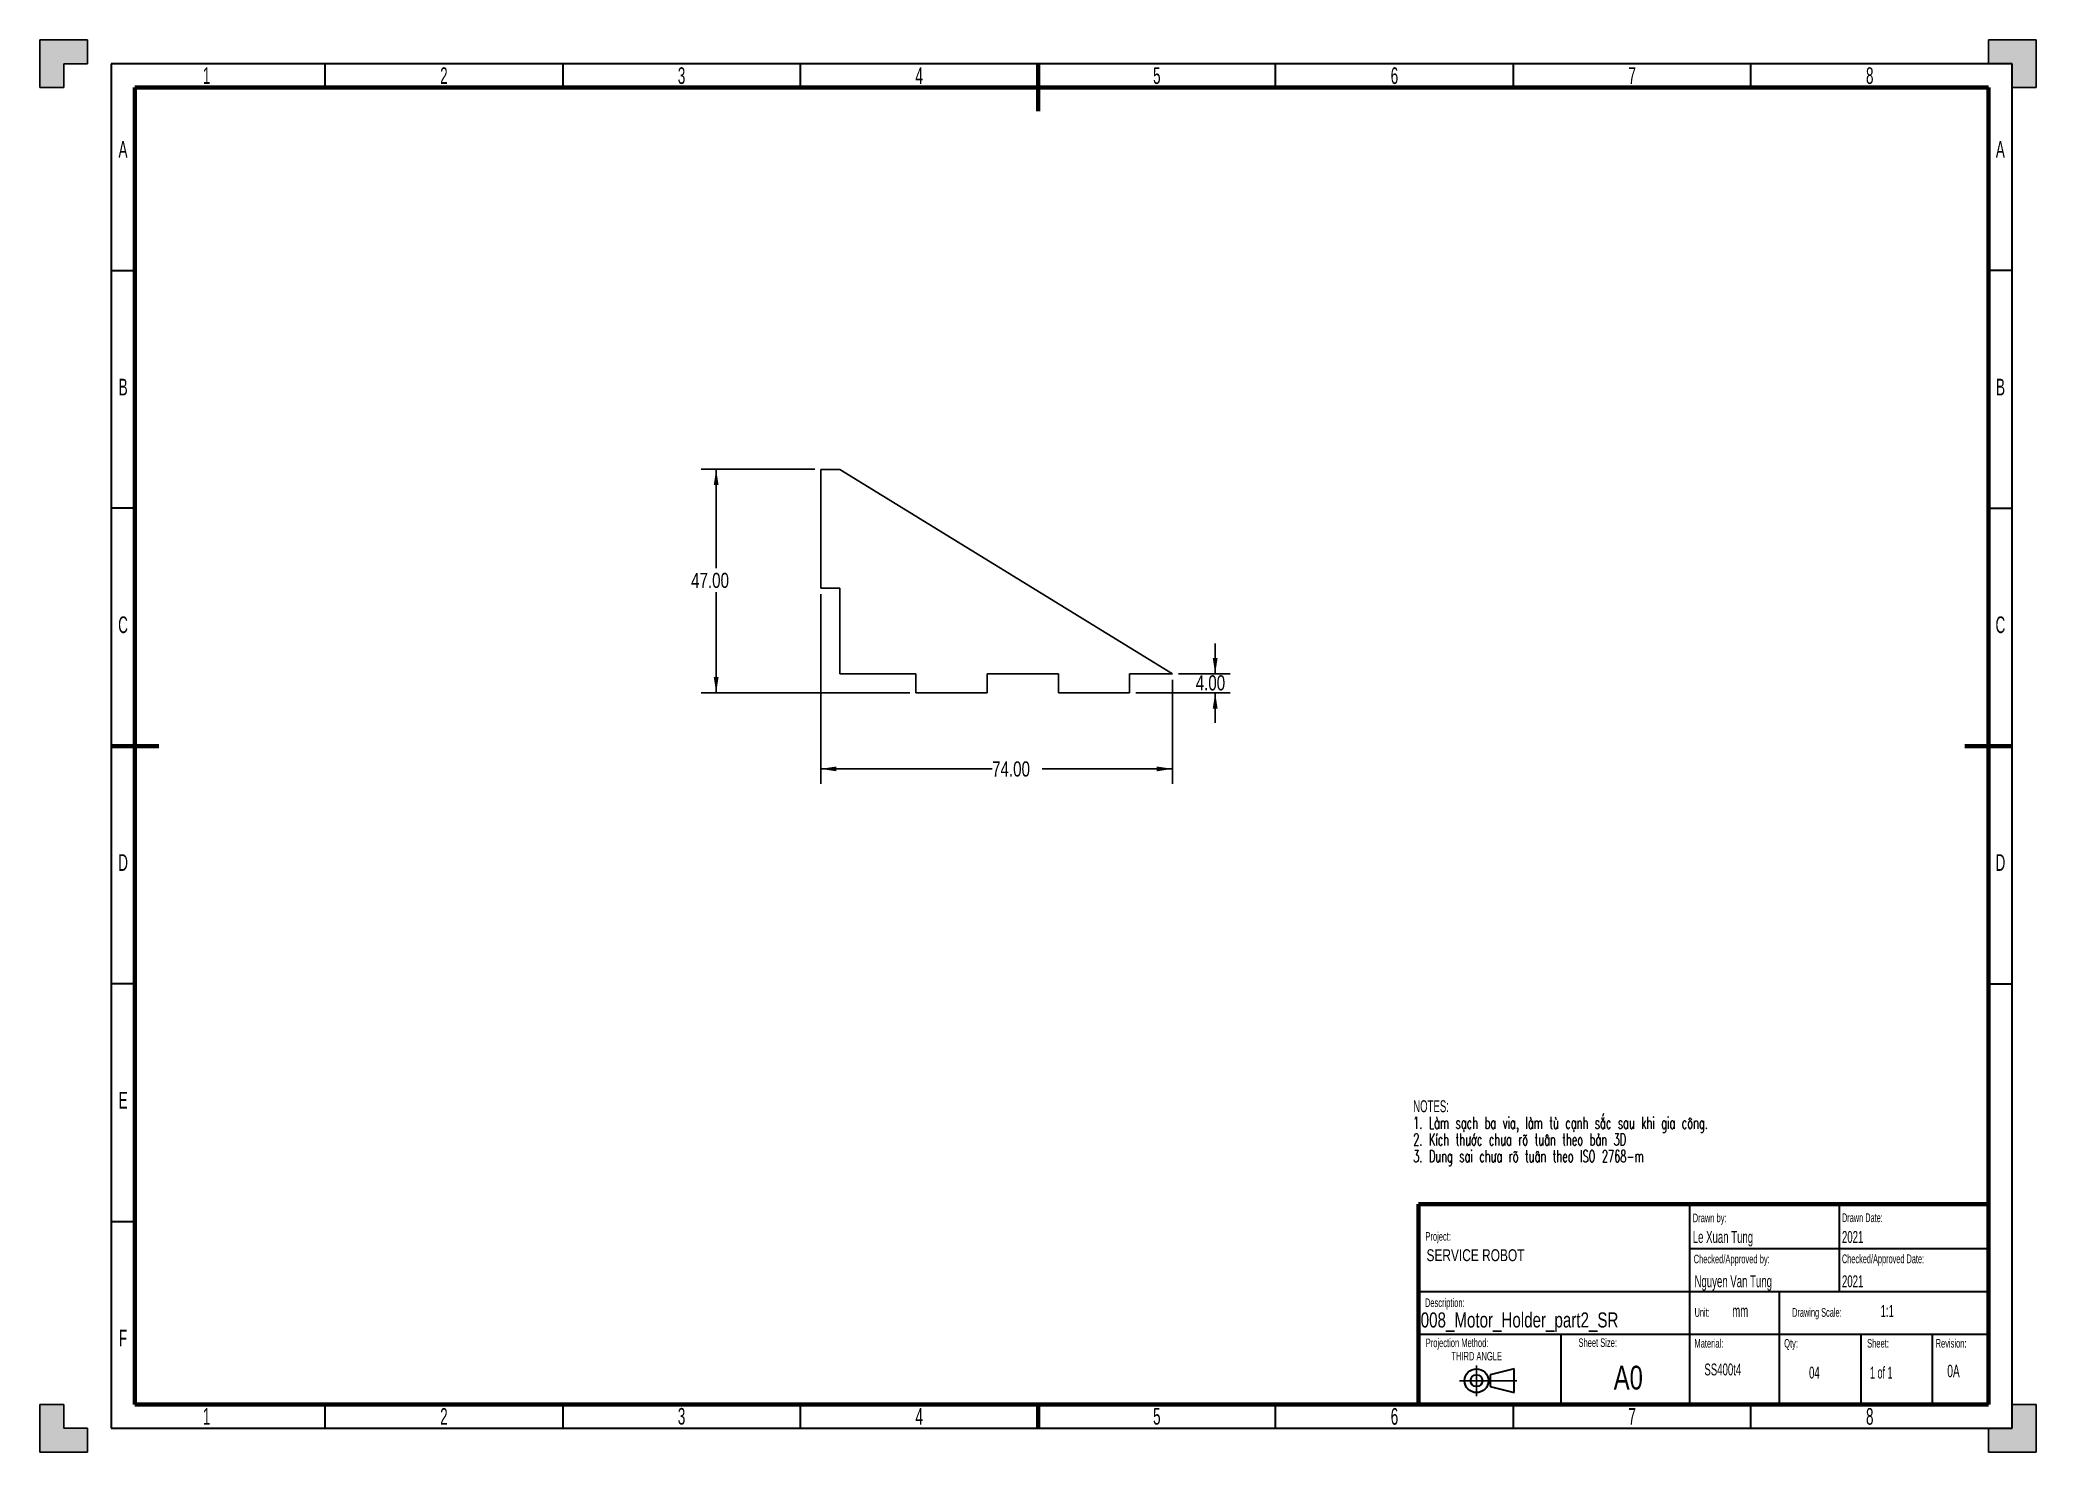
# Model space of a CAD drawing. Header units: millimetres. Extents: x 0 to 420, y 0 to 297.
import ezdxf

# ---------------------------------------------------------------- set-up
doc = ezdxf.new("R2010")
doc.units = ezdxf.units.MM
doc.layers.add('BORDER', color=7, linetype='Continuous')
doc.layers.add('TRIM', color=7, linetype='Continuous')
doc.styles.add('SLDTEXTSTYLE0', font='TXT', dxfattribs={"width": 0.75})
doc.styles.add('SLDTEXTSTYLE1', font='TXT', dxfattribs={"width": 0.605})
doc.styles.add('SLDTEXTSTYLE2', font='TXT', dxfattribs={"width": 0.605, "bigfont": 'bigfont'})
doc.styles.add('SLDTEXTSTYLE3', font='TXT', dxfattribs={"width": 0.57})
doc.dimstyles.new('SLDDIMSTYLE0', dxfattribs={"dimtxt": 3.175, "dimasz": 3.302, "dimexe": 0, "dimexo": 0.0625, "dimgap": 0.79375, "dimtad": 0, "dimtih": 1, "dimtoh": 1, "dimrnd": 1e-09, "dimzin": 4, "dimdsep": 46, "dimtxsty": 'SLDTEXTSTYLE0', "dimsah": 1, "dimcen": 0.09, "dimadec": 0, "dimazin": 1, "dimtfac": 1, "dimtofl": 0, "dimtmove": 0, "dimatfit": 3, "dimfxl": 1, "dimfrac": 2, "dimtolj": 1, "dimtzin": 12, "dimarcsym": 0})
doc.dimstyles.new('SLDDIMSTYLE1', dxfattribs={"dimtxt": 3.175, "dimasz": 3.302, "dimexe": 0, "dimexo": 0.0625, "dimgap": 0.79375, "dimtad": 0, "dimtih": 1, "dimtoh": 1, "dimrnd": 1e-09, "dimzin": 4, "dimdsep": 46, "dimtxsty": 'SLDTEXTSTYLE0', "dimsah": 1, "dimcen": 0.09, "dimadec": 0, "dimazin": 1, "dimtfac": 1, "dimtmove": 0, "dimatfit": 0, "dimfxl": 1, "dimfrac": 2, "dimtolj": 1, "dimtzin": 12, "dimarcsym": 0})

# ---------------------------------------------------------------- blocks, each defined once
blk = doc.blocks.new('SW_NOTE_0')
at = {"layer": 'BORDER', "color": 0, "char_height": 2.5, "attachment_point": 1}
for s, insert, style in [('NOTES:', (0, 3.22), 'SLDTEXTSTYLE1'), ('1. Làm sạch ba via, làm tù cạnh sắc sau khi gia công.', (0, -0.29), 'SLDTEXTSTYLE2'), ('2. Kích thước chưa rõ tuân theo bản 3D', (0, -3.79), 'SLDTEXTSTYLE2'), ('3. Dung sai chưa rõ tuân theo ISO 2768-m', (0, -7.29), 'SLDTEXTSTYLE2')]:
    blk.add_mtext(s, dxfattribs=dict(at, insert=insert, style=style))
blk = doc.blocks.new('SW_NOTE_0_1')
at = {"layer": 'BORDER', "color": 0, "char_height": 1.8, "attachment_point": 1, "style": 'SLDTEXTSTYLE1'}
for s, insert in [('Projection Method:', (0, 2.32)), ('THIRD ANGLE', (5.4, -0.48))]:
    blk.add_mtext(s, dxfattribs=dict(at, insert=insert))
blk = doc.blocks.new('_D')
at = {"layer": 'BORDER'}
for p, q in [((164.28, 180.42), (164.28, 140.51)), ((238.28, 162.42), (238.28, 140.51)), ((164.28, 143.69), (200.34, 143.69)), ((238.28, 143.69), (210.9, 143.69))]:
    blk.add_line(p, q, dxfattribs=at)
for points in [[(164.28, 143.69), (167.59, 143.18), (167.59, 144.19)], [(238.28, 143.69), (234.98, 144.19), (234.98, 143.18)]]:
    blk.add_solid(points, dxfattribs=at)
at = {"layer": 'BORDER', "insert": (200.34, 145.26), "char_height": 3.175, "attachment_point": 1, "style": 'SLDTEXTSTYLE0'}
blk.add_mtext('74.00', dxfattribs=at)
blk = doc.blocks.new('_D_1')
at = {"layer": 'BORDER'}
for p, q in [((247.28, 163.69), (247.28, 170.04)), ((230.55, 159.69), (250.46, 159.69)), ((239.55, 163.69), (250.46, 163.69)), ((247.28, 159.69), (247.28, 153.34))]:
    blk.add_line(p, q, dxfattribs=at)
for points in [[(247.28, 163.69), (247.79, 166.99), (246.77, 166.99)], [(247.28, 159.69), (246.77, 156.38), (247.79, 156.38)]]:
    blk.add_solid(points, dxfattribs=at)
at = {"layer": 'BORDER', "insert": (243.18, 163.37), "char_height": 3.175, "attachment_point": 1, "style": 'SLDTEXTSTYLE0'}
blk.add_mtext('4.00', dxfattribs=at)
blk = doc.blocks.new('_D_2')
at = {"layer": 'BORDER'}
for p, q in [((163.01, 206.69), (139.11, 206.69)), ((142.28, 206.69), (142.28, 185.87)), ((142.28, 159.69), (142.28, 180.83)), ((183.01, 159.69), (139.11, 159.69))]:
    blk.add_line(p, q, dxfattribs=at)
for points in [[(142.28, 206.69), (141.78, 203.38), (142.79, 203.38)], [(142.28, 159.69), (142.79, 162.99), (141.78, 162.99)]]:
    blk.add_solid(points, dxfattribs=at)
at = {"layer": 'BORDER', "insert": (137.01, 184.92), "char_height": 3.175, "attachment_point": 1, "style": 'SLDTEXTSTYLE0'}
blk.add_mtext('47.00', dxfattribs=at)

msp = doc.modelspace()

# ---------------------------------------------------------------- hatches: boundary and pattern name
at = {"layer": 'TRIM'}
for points in [[(10, 292), (10, 297), (0, 297), (0, 287), (5, 287), (5, 292)], [(415, 292), (415, 287), (420, 287), (420, 297), (410, 297), (410, 292)], [(5, 10), (0, 10), (0, 0), (10, 0), (10, 5), (5, 5)], [(420, 10), (415, 10), (415, 5), (410, 5), (410, 0), (420, 0)]]:
    msp.add_hatch(color=256, dxfattribs=at).paths.add_polyline_path(points, flags=0)

# ---------------------------------------------------------------- linework, layer by layer
at = {"color": 7, "linetype": 'Continuous', "lineweight": 25}
for p, q in [((164.285, 206.686), (164.285, 181.686)), ((168.285, 206.686), (164.285, 206.686)), ((168.285, 206.686), (238.285, 163.686)), ((168.285, 181.686), (164.285, 181.686)), ((168.285, 163.686), (168.285, 181.686)), ((184.285, 163.686), (168.285, 163.686)), ((184.285, 163.686), (184.285, 159.686)), ((184.285, 159.686), (199.285, 159.686)), ((214.285, 163.686), (199.285, 163.686)), ((199.285, 163.686), (199.285, 159.686)), ((214.285, 163.686), (214.285, 159.686)), ((214.285, 159.686), (229.285, 159.686)), ((229.285, 163.686), (229.285, 159.686)), ((238.285, 163.686), (229.285, 163.686))]:
    msp.add_line(p, q, dxfattribs=at)
at = {"layer": 'BORDER', "linetype": 'Continuous', "lineweight": 35}
for p, q in [((415, 292), (15, 292)), ((15, 292), (15, 5)), ((60, 287), (60, 292)), ((110, 292), (110, 287)), ((160, 287), (160, 292)), ((260, 287), (260, 292)), ((310, 292), (310, 287)), ((360, 287), (360, 292)), ((415, 5), (415, 292)), ((15, 248.5), (20, 248.5)), ((415, 248.5), (410, 248.5)), ((20, 198.5), (15, 198.5)), ((410, 198.5), (415, 198.5)), ((20, 98.5), (15, 98.5)), ((410, 98.5), (415, 98.5)), ((15, 48.5), (20, 48.5)), ((365.986, 10.144), (365.986, 33.714)), ((410.004, 24.714), (347.058, 24.714)), ((383.204, 10.144), (383.204, 24.714)), ((398.204, 10.144), (398.204, 24.714)), ((310.16, 17.509), (305.16, 16.259)), ((310.16, 12.509), (310.16, 17.509)), ((305.16, 16.259), (305.16, 13.759)), ((305.16, 13.759), (310.16, 12.509)), ((60, 5), (60, 10)), ((110, 10), (110, 5)), ((160, 5), (160, 10)), ((260, 5), (260, 10)), ((310, 10), (310, 5)), ((360, 5), (360, 10)), ((15, 5), (415, 5))]:
    msp.add_line(p, q, dxfattribs=at)
at = {"layer": 'BORDER', "linetype": 'Continuous', "lineweight": 70}
for p, q in [((210, 292), (210, 282)), ((410, 287), (20, 287)), ((20, 287), (20, 10)), ((410, 10), (410, 287)), ((15, 148.5), (25, 148.5)), ((415, 148.5), (405, 148.5)), ((290.041, 52.144), (290.041, 10.144)), ((20, 10), (410, 10))]:
    msp.add_line(p, q, dxfattribs=at)
at = {"layer": 'BORDER', "lineweight": 70}
for p, q in [((290.041, 52.144), (410.041, 52.144)), ((210, 5), (210, 10))]:
    msp.add_line(p, q, dxfattribs=at)
at = {"layer": 'BORDER', "lineweight": 35}
for p, q in [((347.058, 52.144), (347.058, 10.144)), ((378.574, 52.144), (378.574, 33.714)), ((410.004, 42.714), (347.058, 42.714)), ((347.058, 33.714), (290.041, 33.714)), ((410.09, 33.714), (347.058, 33.714)), ((320.041, 24.714), (290.004, 24.714)), ((347.058, 24.714), (320.041, 24.714)), ((320.041, 24.714), (320.041, 10.144))]:
    msp.add_line(p, q, dxfattribs=at)
at = {"layer": 'BORDER'}
for p, q in [((302.26, 18.186), (302.26, 11.733)), ((298.719, 15.009), (310.733, 15.009))]:
    msp.add_line(p, q, dxfattribs=at)
at = {"layer": 'BORDER', "linetype": 'Continuous', "lineweight": 35}
for radius in [2.5, 1.25]:
    msp.add_circle((302.26, 15.009), radius, dxfattribs=at)
at = {"layer": 'TRIM'}
for p, q in [((0, 297), (0, 287)), ((10, 297), (0, 297)), ((10, 292), (10, 297)), ((420, 297), (410, 297)), ((410, 297), (410, 292)), ((420, 287), (420, 297)), ((5, 287), (5, 292)), ((5, 292), (10, 292)), ((410, 292), (415, 292)), ((415, 292), (415, 287)), ((0, 287), (5, 287)), ((415, 287), (420, 287)), ((5, 10), (0, 10)), ((0, 10), (0, 0)), ((5, 5), (5, 10)), ((415, 5), (415, 10)), ((415, 10), (420, 10)), ((420, 10), (420, 0)), ((10, 5), (5, 5)), ((10, 0), (10, 5)), ((410, 0), (410, 5)), ((410, 5), (415, 5)), ((0, 0), (10, 0)), ((410, 0), (420, 0))]:
    msp.add_line(p, q, dxfattribs=at)

# ---------------------------------------------------------------- block references
at = {"layer": 'BORDER'}
for name, p in [('SW_NOTE_0', (288.937, 70.768)), ('SW_NOTE_0_1', (291.576, 21.552))]:
    msp.add_blockref(name, p, dxfattribs=at)

# ---------------------------------------------------------------- texts
at = {"layer": 'BORDER', "color": 7, "char_height": 3.5, "attachment_point": 2, "style": 'SLDTEXTSTYLE1'}
for s, insert in [('1', (35.063, 291.242)), ('2', (85, 291.242)), ('3', (135.002, 291.242)), ('4', (184.994, 291.242)), ('5', (235, 291.242)), ('6', (285.001, 291.242)), ('7', (335.004, 291.242)), ('8', (385.001, 291.242)), ('A', (17.481, 275.742)), ('A', (412.481, 275.742)), ('B', (17.52, 225.742)), ('B', (412.52, 225.742)), ('C', (17.487, 175.742)), ('C', (412.487, 175.742)), ('D', (17.499, 125.742)), ('D', (412.499, 125.742)), ('E', (17.522, 75.742)), ('F', (17.492, 25.742)), ('1', (35.063, 9.242)), ('2', (85, 9.242)), ('3', (135.002, 9.275)), ('4', (184.994, 9.247)), ('5', (235, 9.269)), ('6', (285.001, 9.258)), ('7', (335.004, 9.246)), ('8', (385.001, 9.246))]:
    msp.add_mtext(s, dxfattribs=dict(at, insert=insert))
at = {"layer": 'BORDER'}
for s, insert, char_height, attachment_point, style in [('Project:', (291.511, 46.253), 1.8, 1, 'SLDTEXTSTYLE1'), ('Drawn by:', (347.759, 50.148), 1.8, 1, 'SLDTEXTSTYLE1'), ('Le Xuan Tung', (347.759, 46.487), 2.5, 1, 'SLDTEXTSTYLE1'), ('2021', (379.154, 46.487), 2.5, 1, 'SLDTEXTSTYLE1'), ('Drawn Date:', (379.154, 50.211), 1.85208, 1, 'SLDTEXTSTYLE1'), ('SERVICE ROBOT', (291.738, 42.653), 2.5, 1, 'SLDTEXTSTYLE0'), ('Checked/Approved by:', (347.947, 41.504), 1.8, 1, 'SLDTEXTSTYLE1'), ('Checked/Approved Date:', (379.154, 41.566), 1.85208, 1, 'SLDTEXTSTYLE1'), ('Nguyen Van Tung', (348.135, 37.174), 2.5, 1, 'SLDTEXTSTYLE1'), ('2021', (379.154, 37.174), 2.5, 1, 'SLDTEXTSTYLE1'), ('008_Motor_Holder_part2_SR', (290.522, 29.374), 3.175, 1, 'SLDTEXTSTYLE0'), ('Description:', (291.409, 32.31), 1.8, 1, 'SLDTEXTSTYLE1'), ('Unit:', (348.151, 30.299), 1.8521, 1, 'SLDTEXTSTYLE1'), ('mm', (356.072, 30.93), 2.5, 1, 'SLDTEXTSTYLE1'), ('Drawing Scale:', (368.677, 30.299), 1.85208, 1, 'SLDTEXTSTYLE1'), ('1:1', (387.281, 30.93), 2.5, 1, 'SLDTEXTSTYLE1'), ('Sheet Size:', (327.769, 23.913), 1.8, 2, 'SLDTEXTSTYLE1'), ('Material:', (348.117, 23.771), 1.8, 1, 'SLDTEXTSTYLE1'), ('Qty:', (366.989, 23.771), 1.8, 1, 'SLDTEXTSTYLE1'), ('Sheet:', (384.452, 23.771), 1.8, 1, 'SLDTEXTSTYLE1'), ('Revision:', (398.86, 23.771), 1.8, 1, 'SLDTEXTSTYLE1'), ('A0', (334.202, 18.156), 5, 2, 'SLDTEXTSTYLE0'), ('SS400t4', (350.21, 18.623), 2.5, 1, 'SLDTEXTSTYLE1'), ('04', (372.231, 17.959), 2.5, 1, 'SLDTEXTSTYLE1'), ('1 of 1', (385.042, 17.959), 2.5, 1, 'SLDTEXTSTYLE3'), ('0A', (401.316, 18.375), 2.6458, 1, 'SLDTEXTSTYLE1')]:
    msp.add_mtext(s, dxfattribs=dict(at, insert=insert, char_height=char_height, attachment_point=attachment_point, style=style))

# ---------------------------------------------------------------- dimensions: what is measured, and where the dimension line sits
for base, p1, p2, dimstyle, picture, middle in [((142.285, 159.686), (164.285, 206.686), (184.285, 159.686), 'SLDDIMSTYLE0', '_D_2', (142.285, 183.349)), ((247.281, 159.686), (238.285, 163.686), (229.285, 159.686), 'SLDDIMSTYLE1', '_D_1', (247.281, 161.799))]:
    dim = msp.add_linear_dim(base=base, p1=p1, p2=p2, angle=90, dimstyle=dimstyle, dxfattribs=at)
    dim.commit()
    dim.dimension.update_dxf_attribs({"geometry": picture, "text_midpoint": middle, "dimtype": 160})
dim = msp.add_linear_dim(base=(238.285, 143.686), p1=(164.285, 181.686), p2=(238.285, 163.686), dimstyle='SLDDIMSTYLE0', dxfattribs=at)
dim.commit()
dim.dimension.update_dxf_attribs({"geometry": '_D', "text_midpoint": (205.617, 143.686), "dimtype": 160})

doc.saveas('drawing.dxf')
